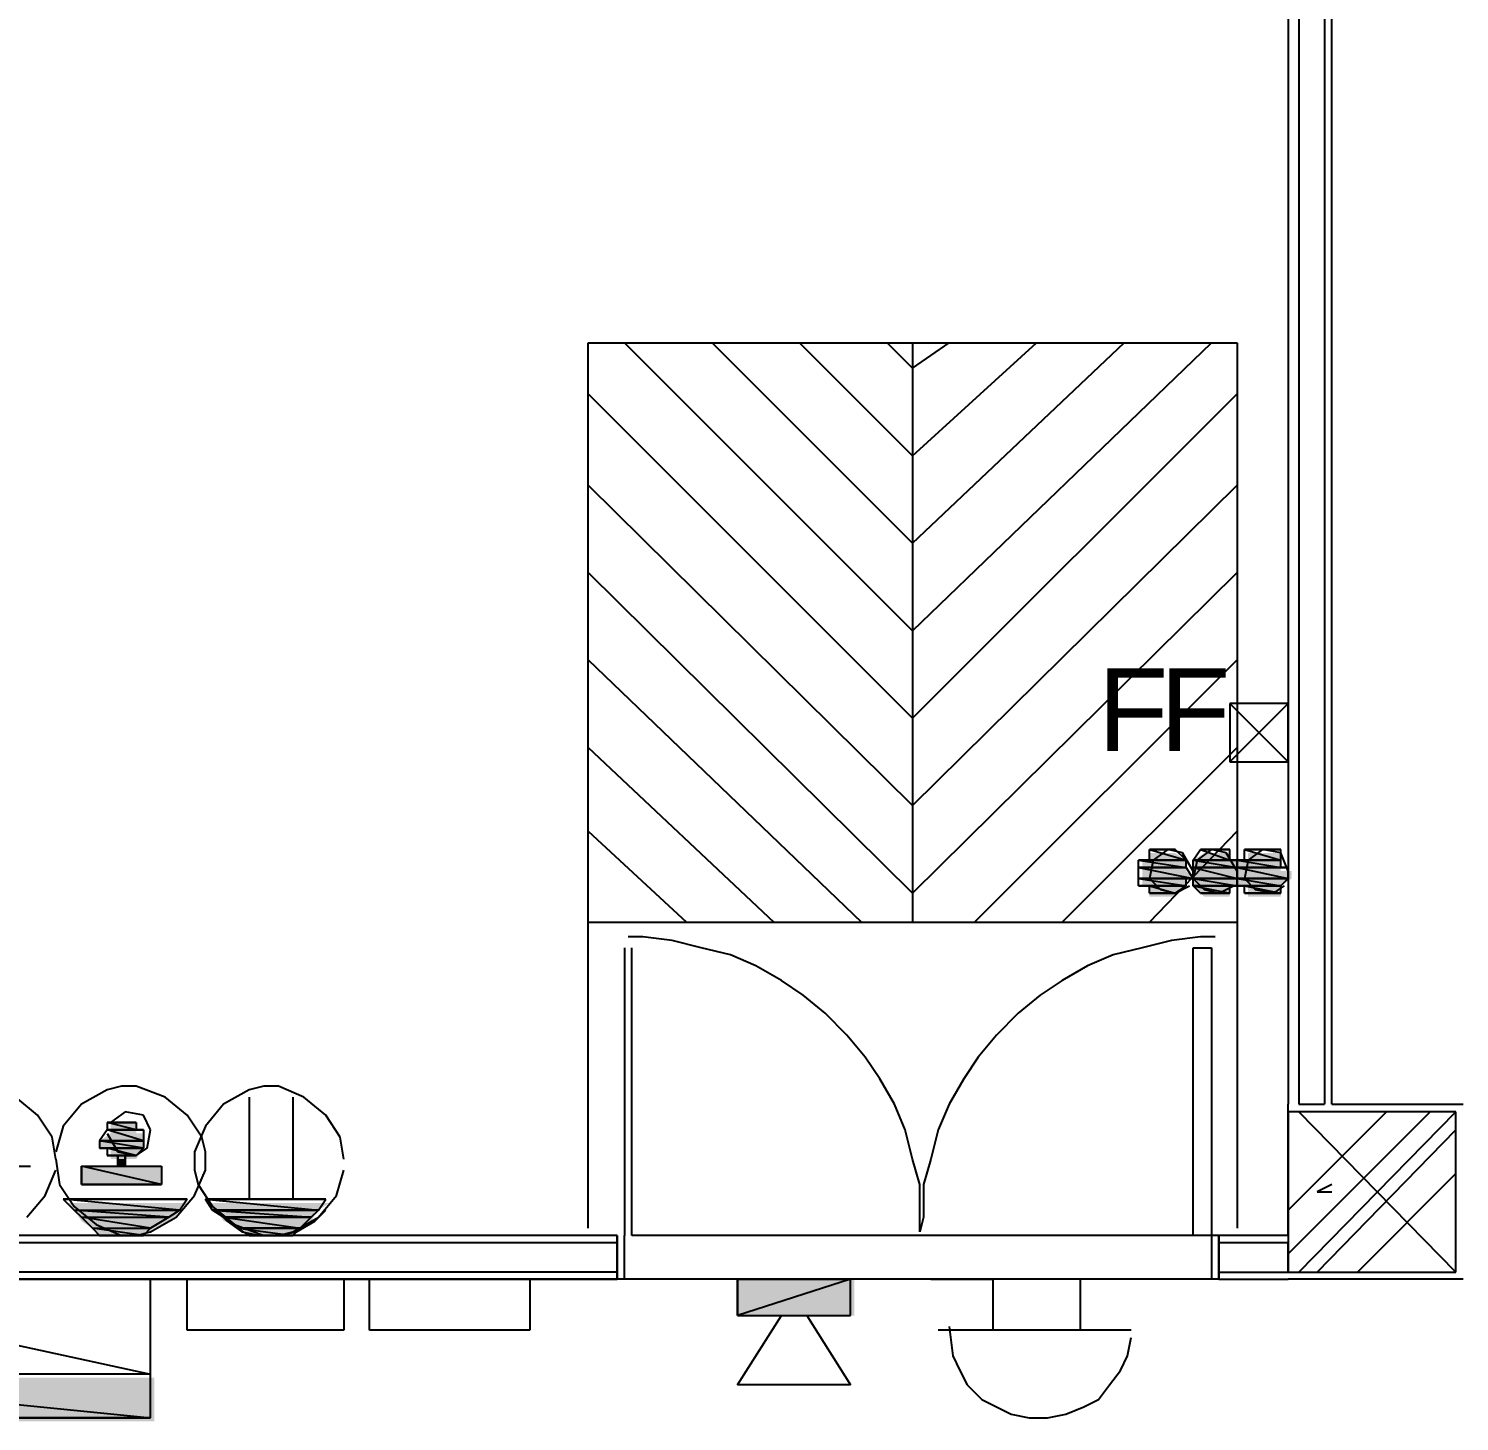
# Model space of a CAD drawing. Header units: millimetres. Extents: x 5 to 415, y 48 to 251.
# Drawn here: x 203.53 to 210.45, y 223.85 to 230.6 of the extents above; entities that cross this region are included whole.
import ezdxf

# ---------------------------------------------------------------- set-up
doc = ezdxf.new("R2010")
doc.units = ezdxf.units.MM
for name, color, linetype in [('H', 7, 'Continuous'), ('P', 7, 'Continuous'), ('T', 7, 'Continuous')]:
    doc.layers.add(name, color=color, linetype=linetype)

msp = doc.modelspace()

# ---------------------------------------------------------------- hatches: boundary and pattern name
at = {"layer": 'H', "linetype": 'Continuous'}
for points in [[(208.95, 226.572), (208.95, 226.607), (209.074, 226.607), (209.127, 226.572), (208.95, 226.572)], [(209.162, 226.572), (209.215, 226.607), (209.338, 226.607), (209.338, 226.572), (209.162, 226.572)], [(209.427, 226.572), (209.427, 226.607), (209.585, 226.607), (209.585, 226.572), (209.427, 226.572)], [(208.915, 226.519), (208.915, 226.572), (209.127, 226.572), (209.127, 226.519), (208.915, 226.519)], [(209.162, 226.519), (209.162, 226.572), (209.374, 226.572), (209.374, 226.519), (209.162, 226.519)], [(209.374, 226.519), (209.374, 226.572), (209.585, 226.572), (209.585, 226.519), (209.374, 226.519)], [(208.915, 226.483), (208.915, 226.519), (209.127, 226.519), (209.162, 226.483), (208.915, 226.483)], [(208.915, 226.448), (208.915, 226.483), (209.127, 226.483), (209.127, 226.448), (208.915, 226.448)], [(209.162, 226.483), (209.162, 226.519), (209.374, 226.519), (209.374, 226.483), (209.162, 226.483)], [(209.162, 226.448), (209.162, 226.483), (209.374, 226.483), (209.374, 226.448), (209.162, 226.448)], [(209.374, 226.483), (209.374, 226.519), (209.638, 226.519), (209.638, 226.483), (209.374, 226.483)], [(209.374, 226.448), (209.374, 226.483), (209.638, 226.483), (209.585, 226.448), (209.374, 226.448)], [(208.95, 226.395), (208.95, 226.448), (209.127, 226.448), (209.074, 226.395), (208.95, 226.395)], [(209.215, 226.395), (209.162, 226.448), (209.338, 226.448), (209.338, 226.395), (209.215, 226.395)], [(209.427, 226.395), (209.427, 226.448), (209.585, 226.448), (209.585, 226.395), (209.427, 226.395)], [(203.923, 225.249), (203.923, 225.302), (204.047, 225.302), (204.047, 225.249), (203.923, 225.249)], [(203.87, 225.213), (203.923, 225.249), (204.082, 225.249), (204.082, 225.213), (203.87, 225.213)], [(203.87, 225.178), (203.87, 225.213), (204.082, 225.213), (204.082, 225.178), (203.87, 225.178)], [(203.923, 225.125), (203.923, 225.178), (204.082, 225.178), (204.047, 225.125), (203.923, 225.125)], [(203.782, 225.002), (203.782, 225.09), (204.17, 225.09), (204.17, 225.002), (203.782, 225.002)], [(203.958, 225.09), (203.958, 225.125), (203.994, 225.125), (203.994, 225.09), (203.958, 225.09)], [(203.747, 224.878), (203.712, 224.913), (204.294, 224.913), (204.258, 224.878), (203.747, 224.878)], [(203.782, 224.825), (203.747, 224.878), (204.258, 224.878), (204.223, 224.825), (203.782, 224.825)], [(204.435, 224.878), (204.382, 224.913), (204.982, 224.913), (204.929, 224.878), (204.435, 224.878)], [(204.47, 224.825), (204.435, 224.878), (204.929, 224.878), (204.893, 224.825), (204.47, 224.825)], [(203.835, 224.79), (203.782, 224.825), (204.223, 224.825), (204.135, 224.79), (203.835, 224.79)], [(203.87, 224.755), (203.835, 224.79), (204.135, 224.79), (204.082, 224.755), (203.87, 224.755)], [(204.558, 224.79), (204.47, 224.825), (204.893, 224.825), (204.84, 224.79), (204.558, 224.79)], [(204.593, 224.755), (204.558, 224.79), (204.84, 224.79), (204.805, 224.755), (204.593, 224.755)], [(206.957, 224.367), (206.957, 224.543), (207.522, 224.543), (207.522, 224.367), (206.957, 224.367)], [(202.018, 223.855), (202.018, 224.067), (204.135, 224.067), (204.135, 223.855), (202.018, 223.855)]]:
    msp.add_hatch(color=256, dxfattribs=at).paths.add_polyline_path(points)

# ---------------------------------------------------------------- linework, layer by layer
at = {"layer": 'P'}
for points in [[(209.621, 236.643), (209.621, 225.39)], [(209.621, 236.643), (209.621, 225.39)], [(209.673, 236.643), (209.673, 225.39)], [(209.797, 236.643), (209.797, 225.39)], [(209.797, 236.643), (209.797, 225.39)], [(209.832, 225.39), (209.832, 236.643)], [(206.234, 226.272), (206.234, 229.076)], [(206.234, 229.076), (209.374, 229.076)], [(206.41, 229.076), (207.804, 227.683)], [(206.834, 229.076), (207.804, 228.106)], [(207.257, 229.076), (207.804, 228.529)], [(207.68, 229.076), (207.804, 228.953)], [(207.804, 228.953), (207.98, 229.076)], [(207.804, 228.529), (208.403, 229.076)], [(207.804, 228.106), (208.827, 229.076)], [(207.804, 227.683), (209.25, 229.076)], [(207.804, 229.076), (207.804, 226.272)], [(209.374, 229.076), (209.374, 226.272)], [(206.234, 228.829), (207.804, 227.259)], [(207.804, 227.259), (209.374, 228.829)], [(206.234, 228.388), (207.804, 226.836)], [(207.804, 226.836), (209.374, 228.388)], [(206.234, 227.965), (207.804, 226.413)], [(207.804, 226.413), (209.374, 227.965)], [(206.234, 227.542), (207.557, 226.272)], [(208.104, 226.272), (209.374, 227.542)], [(209.621, 227.33), (209.338, 227.33)], [(209.338, 227.33), (209.338, 227.048)], [(209.338, 227.33), (209.621, 227.048)], [(209.621, 227.33), (209.338, 227.048)], [(209.621, 227.048), (209.621, 227.33)], [(206.234, 227.118), (207.133, 226.272)], [(208.527, 226.272), (209.374, 227.118)], [(209.338, 227.048), (209.621, 227.048)], [(206.234, 226.713), (206.71, 226.272)], [(208.95, 226.272), (209.374, 226.713)], [(209.074, 226.624), (208.95, 226.624)], [(208.95, 226.624), (208.986, 226.624)], [(209.074, 226.624), (208.95, 226.624)], [(208.95, 226.624), (209.127, 226.572)], [(208.95, 226.624), (209.127, 226.572)], [(208.95, 226.572), (208.95, 226.624)], [(209.038, 226.624), (208.968, 226.572)], [(208.986, 226.624), (209.038, 226.624)], [(209.038, 226.624), (208.986, 226.624)], [(209.038, 226.624), (208.986, 226.624)], [(208.986, 226.624), (209.038, 226.624)], [(209.074, 226.624), (208.986, 226.624)], [(208.986, 226.624), (209.074, 226.624)], [(209.074, 226.624), (208.986, 226.624)], [(208.986, 226.624), (209.038, 226.624)], [(209.074, 226.624), (208.986, 226.624)], [(208.986, 226.624), (209.074, 226.624)], [(208.986, 226.624), (209.074, 226.624)], [(209.109, 226.607), (209.038, 226.624)], [(209.038, 226.624), (209.074, 226.624)], [(209.074, 226.624), (209.074, 226.624)], [(209.127, 226.572), (209.074, 226.624)], [(209.162, 226.519), (209.109, 226.607)], [(209.162, 226.572), (209.197, 226.624)], [(209.25, 226.624), (209.18, 226.572)], [(209.338, 226.624), (209.197, 226.624)], [(209.197, 226.624), (209.25, 226.624)], [(209.338, 226.624), (209.197, 226.624)], [(209.197, 226.624), (209.338, 226.624)], [(209.197, 226.624), (209.338, 226.624)], [(209.338, 226.624), (209.197, 226.624)], [(209.338, 226.624), (209.197, 226.624)], [(209.197, 226.624), (209.338, 226.572)], [(209.197, 226.624), (209.338, 226.572)], [(209.321, 226.607), (209.25, 226.624)], [(209.25, 226.624), (209.285, 226.624)], [(209.285, 226.624), (209.25, 226.624)], [(209.285, 226.624), (209.25, 226.624)], [(209.25, 226.624), (209.285, 226.624)], [(209.25, 226.624), (209.338, 226.624)], [(209.285, 226.624), (209.338, 226.624)], [(209.338, 226.624), (209.285, 226.624)], [(209.374, 226.519), (209.321, 226.607)], [(209.338, 226.624), (209.338, 226.624)], [(209.338, 226.624), (209.338, 226.624)], [(209.338, 226.572), (209.338, 226.624)], [(209.585, 226.624), (209.409, 226.624)], [(209.409, 226.624), (209.462, 226.624)], [(209.585, 226.624), (209.409, 226.624)], [(209.409, 226.624), (209.585, 226.572)], [(209.409, 226.624), (209.585, 226.572)], [(209.409, 226.572), (209.409, 226.624)], [(209.497, 226.624), (209.427, 226.572)], [(209.497, 226.624), (209.462, 226.624)], [(209.462, 226.624), (209.497, 226.624)], [(209.55, 226.624), (209.462, 226.624)], [(209.462, 226.624), (209.55, 226.624)], [(209.462, 226.624), (209.55, 226.624)], [(209.55, 226.624), (209.462, 226.624)], [(209.55, 226.624), (209.462, 226.624)], [(209.462, 226.624), (209.585, 226.624)], [(209.462, 226.624), (209.585, 226.624)], [(209.585, 226.607), (209.497, 226.624)], [(209.55, 226.624), (209.55, 226.624)], [(209.55, 226.624), (209.55, 226.624)], [(209.55, 226.624), (209.55, 226.624)], [(209.55, 226.624), (209.55, 226.624)], [(209.585, 226.624), (209.55, 226.624)], [(209.585, 226.572), (209.585, 226.624)], [(209.621, 226.519), (209.585, 226.607)], [(208.95, 226.572), (208.897, 226.572)], [(208.897, 226.572), (209.127, 226.572)], [(209.127, 226.572), (208.897, 226.572)], [(208.897, 226.572), (209.127, 226.536)], [(208.897, 226.572), (209.127, 226.536)], [(208.897, 226.536), (208.897, 226.572)], [(209.127, 226.536), (208.897, 226.536)], [(209.127, 226.536), (208.897, 226.536)], [(208.897, 226.536), (209.127, 226.536)], [(208.897, 226.536), (209.127, 226.536)], [(209.127, 226.536), (208.897, 226.536)], [(209.127, 226.536), (208.897, 226.536)], [(208.897, 226.536), (209.162, 226.483)], [(208.897, 226.536), (209.162, 226.483)], [(208.897, 226.483), (208.897, 226.536)], [(208.968, 226.572), (208.95, 226.483)], [(209.127, 226.572), (208.95, 226.572)], [(209.127, 226.572), (208.95, 226.572)], [(208.95, 226.572), (209.127, 226.572)], [(209.127, 226.572), (208.95, 226.572)], [(209.127, 226.572), (209.127, 226.572)], [(209.127, 226.536), (209.127, 226.572)], [(209.127, 226.536), (209.127, 226.536)], [(209.127, 226.536), (209.127, 226.536)], [(209.162, 226.483), (209.127, 226.536)], [(209.18, 226.572), (209.162, 226.483)], [(209.338, 226.572), (209.162, 226.572)], [(209.374, 226.572), (209.162, 226.572)], [(209.162, 226.572), (209.374, 226.572)], [(209.374, 226.572), (209.162, 226.572)], [(209.162, 226.572), (209.338, 226.572)], [(209.374, 226.572), (209.162, 226.572)], [(209.162, 226.572), (209.374, 226.536)], [(209.162, 226.572), (209.374, 226.536)], [(209.162, 226.536), (209.162, 226.572)], [(209.374, 226.536), (209.162, 226.536)], [(209.374, 226.536), (209.162, 226.536)], [(209.162, 226.536), (209.374, 226.536)], [(209.162, 226.536), (209.374, 226.536)], [(209.374, 226.536), (209.162, 226.536)], [(209.374, 226.536), (209.162, 226.536)], [(209.162, 226.536), (209.374, 226.483)], [(209.162, 226.536), (209.374, 226.483)], [(209.162, 226.483), (209.162, 226.536)], [(209.338, 226.572), (209.374, 226.572)], [(209.409, 226.572), (209.374, 226.572)], [(209.374, 226.572), (209.585, 226.572)], [(209.585, 226.572), (209.374, 226.572)], [(209.374, 226.572), (209.585, 226.536)], [(209.374, 226.572), (209.585, 226.536)], [(209.374, 226.536), (209.374, 226.572)], [(209.374, 226.536), (209.374, 226.572)], [(209.585, 226.536), (209.374, 226.536)], [(209.621, 226.536), (209.374, 226.536)], [(209.374, 226.536), (209.621, 226.536)], [(209.621, 226.536), (209.374, 226.536)], [(209.374, 226.536), (209.585, 226.536)], [(209.621, 226.536), (209.374, 226.536)], [(209.374, 226.536), (209.621, 226.483)], [(209.374, 226.536), (209.621, 226.483)], [(209.374, 226.483), (209.374, 226.536)], [(209.374, 226.536), (209.374, 226.536)], [(209.374, 226.536), (209.374, 226.536)], [(209.374, 226.483), (209.374, 226.536)], [(209.427, 226.572), (209.409, 226.483)], [(209.585, 226.572), (209.409, 226.572)], [(209.585, 226.572), (209.409, 226.572)], [(209.409, 226.572), (209.585, 226.572)], [(209.585, 226.572), (209.409, 226.572)], [(209.585, 226.572), (209.585, 226.572)], [(209.585, 226.536), (209.585, 226.572)], [(209.585, 226.536), (209.621, 226.536)], [(209.621, 226.483), (209.621, 226.536)], [(209.162, 226.483), (208.897, 226.483)], [(209.127, 226.483), (208.897, 226.483)], [(208.897, 226.483), (209.127, 226.483)], [(209.127, 226.483), (208.897, 226.483)], [(208.897, 226.483), (209.162, 226.483)], [(209.127, 226.483), (208.897, 226.483)], [(208.897, 226.483), (209.127, 226.448)], [(208.897, 226.483), (209.127, 226.448)], [(208.897, 226.448), (208.897, 226.483)], [(208.95, 226.483), (209.003, 226.43)], [(209.162, 226.483), (209.127, 226.483)], [(209.127, 226.448), (209.127, 226.483)], [(209.162, 226.483), (209.215, 226.43)], [(209.374, 226.483), (209.162, 226.483)], [(209.374, 226.483), (209.162, 226.483)], [(209.162, 226.483), (209.374, 226.483)], [(209.162, 226.483), (209.374, 226.483)], [(209.374, 226.483), (209.162, 226.483)], [(209.374, 226.483), (209.162, 226.483)], [(209.162, 226.483), (209.374, 226.448)], [(209.162, 226.483), (209.374, 226.448)], [(209.162, 226.448), (209.162, 226.483)], [(209.621, 226.483), (209.374, 226.483)], [(209.621, 226.483), (209.374, 226.483)], [(209.374, 226.483), (209.621, 226.483)], [(209.374, 226.483), (209.621, 226.483)], [(209.621, 226.483), (209.374, 226.483)], [(209.621, 226.483), (209.374, 226.483)], [(209.374, 226.483), (209.585, 226.448)], [(209.374, 226.483), (209.585, 226.448)], [(209.374, 226.448), (209.374, 226.483)], [(209.374, 226.483), (209.374, 226.483)], [(209.374, 226.483), (209.374, 226.483)], [(209.374, 226.448), (209.374, 226.483)], [(209.409, 226.483), (209.462, 226.43)], [(209.585, 226.448), (209.621, 226.483)], [(209.621, 226.483), (209.621, 226.483)], [(209.621, 226.483), (209.621, 226.483)], [(209.127, 226.448), (208.897, 226.448)], [(209.127, 226.448), (208.897, 226.448)], [(208.897, 226.448), (209.127, 226.448)], [(208.897, 226.448), (209.127, 226.448)], [(209.127, 226.448), (208.897, 226.448)], [(209.127, 226.448), (208.897, 226.448)], [(208.897, 226.448), (209.127, 226.448)], [(208.897, 226.448), (209.127, 226.448)], [(208.95, 226.448), (208.897, 226.448)], [(209.127, 226.448), (208.95, 226.448)], [(209.127, 226.448), (208.95, 226.448)], [(208.95, 226.448), (209.074, 226.413)], [(208.95, 226.448), (209.074, 226.413)], [(208.95, 226.413), (208.95, 226.448)], [(209.074, 226.413), (208.95, 226.413)], [(209.074, 226.413), (208.95, 226.413)], [(208.95, 226.413), (208.986, 226.413)], [(208.95, 226.413), (209.074, 226.413)], [(209.074, 226.413), (208.95, 226.413)], [(208.986, 226.413), (209.074, 226.413)], [(208.986, 226.413), (209.038, 226.413)], [(209.038, 226.413), (208.986, 226.413)], [(209.038, 226.413), (208.986, 226.413)], [(208.986, 226.413), (209.038, 226.413)], [(209.003, 226.43), (209.074, 226.413)], [(209.038, 226.413), (209.038, 226.413)], [(209.038, 226.413), (209.038, 226.413)], [(209.038, 226.413), (209.074, 226.413)], [(209.074, 226.413), (209.038, 226.413)], [(209.074, 226.413), (209.144, 226.448)], [(209.074, 226.413), (209.127, 226.448)], [(209.074, 226.413), (209.074, 226.413)], [(209.127, 226.448), (209.127, 226.448)], [(209.127, 226.448), (209.127, 226.448)], [(209.127, 226.448), (209.127, 226.448)], [(209.374, 226.448), (209.162, 226.448)], [(209.374, 226.448), (209.162, 226.448)], [(209.162, 226.448), (209.374, 226.448)], [(209.162, 226.448), (209.374, 226.448)], [(209.374, 226.448), (209.162, 226.448)], [(209.338, 226.448), (209.162, 226.448)], [(209.162, 226.448), (209.338, 226.448)], [(209.338, 226.448), (209.162, 226.448)], [(209.162, 226.448), (209.374, 226.448)], [(209.338, 226.448), (209.162, 226.448)], [(209.162, 226.448), (209.338, 226.413)], [(209.162, 226.448), (209.338, 226.413)], [(209.197, 226.413), (209.162, 226.448)], [(209.338, 226.413), (209.197, 226.413)], [(209.338, 226.413), (209.197, 226.413)], [(209.197, 226.413), (209.338, 226.413)], [(209.197, 226.413), (209.338, 226.413)], [(209.338, 226.413), (209.197, 226.413)], [(209.338, 226.413), (209.197, 226.413)], [(209.197, 226.413), (209.285, 226.413)], [(209.197, 226.413), (209.285, 226.413)], [(209.25, 226.413), (209.197, 226.413)], [(209.215, 226.43), (209.285, 226.413)], [(209.285, 226.413), (209.25, 226.413)], [(209.25, 226.413), (209.285, 226.413)], [(209.285, 226.413), (209.25, 226.413)], [(209.285, 226.413), (209.356, 226.448)], [(209.285, 226.413), (209.338, 226.413)], [(209.285, 226.413), (209.285, 226.413)], [(209.285, 226.413), (209.285, 226.413)], [(209.374, 226.448), (209.338, 226.448)], [(209.338, 226.413), (209.338, 226.448)], [(209.338, 226.413), (209.338, 226.413)], [(209.338, 226.413), (209.338, 226.413)], [(209.585, 226.448), (209.374, 226.448)], [(209.585, 226.448), (209.374, 226.448)], [(209.374, 226.448), (209.585, 226.448)], [(209.374, 226.448), (209.585, 226.448)], [(209.585, 226.448), (209.374, 226.448)], [(209.585, 226.448), (209.374, 226.448)], [(209.374, 226.448), (209.585, 226.448)], [(209.374, 226.448), (209.585, 226.448)], [(209.409, 226.448), (209.374, 226.448)], [(209.374, 226.448), (209.374, 226.448)], [(209.374, 226.448), (209.374, 226.448)], [(209.585, 226.448), (209.409, 226.448)], [(209.585, 226.448), (209.409, 226.448)], [(209.409, 226.448), (209.585, 226.413)], [(209.409, 226.448), (209.585, 226.413)], [(209.409, 226.413), (209.409, 226.448)], [(209.585, 226.413), (209.409, 226.413)], [(209.585, 226.413), (209.409, 226.413)], [(209.409, 226.413), (209.55, 226.413)], [(209.409, 226.413), (209.55, 226.413)], [(209.462, 226.413), (209.409, 226.413)], [(209.462, 226.43), (209.55, 226.413)], [(209.55, 226.413), (209.462, 226.413)], [(209.55, 226.413), (209.462, 226.413)], [(209.462, 226.413), (209.55, 226.413)], [(209.462, 226.413), (209.55, 226.413)], [(209.55, 226.413), (209.462, 226.413)], [(209.497, 226.413), (209.462, 226.413)], [(209.462, 226.413), (209.497, 226.413)], [(209.497, 226.413), (209.55, 226.413)], [(209.55, 226.413), (209.497, 226.413)], [(209.55, 226.413), (209.603, 226.448)], [(209.55, 226.413), (209.585, 226.413)], [(209.55, 226.413), (209.55, 226.413)], [(209.55, 226.413), (209.55, 226.413)], [(209.585, 226.448), (209.585, 226.448)], [(209.585, 226.448), (209.585, 226.448)], [(209.585, 226.448), (209.585, 226.448)], [(209.585, 226.413), (209.585, 226.448)], [(206.234, 224.79), (206.234, 226.272)], [(206.234, 226.272), (209.374, 226.272)], [(209.374, 226.272), (209.374, 224.79)], [(206.498, 226.201), (206.428, 226.201)], [(206.64, 226.183), (206.498, 226.201)], [(206.781, 226.148), (206.64, 226.183)], [(209.056, 226.183), (208.915, 226.148)], [(209.197, 226.201), (209.056, 226.183)], [(209.268, 226.201), (209.197, 226.201)], [(206.41, 226.148), (206.41, 224.755)], [(206.41, 226.148), (206.41, 224.755)], [(206.446, 224.755), (206.446, 226.148)], [(206.446, 224.755), (206.446, 226.148)], [(206.922, 226.113), (206.781, 226.148)], [(207.045, 226.06), (206.922, 226.113)], [(208.774, 226.113), (208.65, 226.06)], [(208.915, 226.148), (208.774, 226.113)], [(209.162, 224.755), (209.162, 226.148)], [(209.162, 226.148), (209.25, 226.148)], [(209.25, 226.148), (209.25, 224.755)], [(207.169, 225.989), (207.045, 226.06)], [(208.65, 226.06), (208.527, 225.989)], [(207.275, 225.919), (207.169, 225.989)], [(208.527, 225.989), (208.421, 225.919)], [(207.38, 225.831), (207.275, 225.919)], [(208.421, 225.919), (208.315, 225.831)], [(207.486, 225.725), (207.38, 225.831)], [(208.315, 225.831), (208.209, 225.725)], [(207.574, 225.619), (207.486, 225.725)], [(208.209, 225.725), (208.121, 225.619)], [(207.645, 225.513), (207.574, 225.619)], [(208.121, 225.619), (208.051, 225.513)], [(207.716, 225.39), (207.645, 225.513)], [(208.051, 225.513), (207.98, 225.39)], [(203.57, 225.337), (203.465, 225.425)], [(203.906, 225.46), (203.782, 225.39)], [(203.976, 225.478), (203.906, 225.46)], [(204.047, 225.478), (203.976, 225.478)], [(204.188, 225.425), (204.047, 225.478)], [(204.294, 225.337), (204.188, 225.425)], [(204.593, 225.46), (204.47, 225.39)], [(204.593, 225.46), (204.47, 225.39)], [(204.664, 225.478), (204.593, 225.46)], [(204.664, 225.478), (204.593, 225.46)], [(204.593, 225.425), (204.593, 224.931)], [(204.735, 225.478), (204.664, 225.478)], [(204.735, 225.478), (204.664, 225.478)], [(204.858, 225.425), (204.735, 225.478)], [(204.858, 225.425), (204.735, 225.478)], [(204.805, 225.425), (204.805, 224.931)], [(204.964, 225.337), (204.858, 225.425)], [(204.964, 225.337), (204.858, 225.425)], [(203.782, 225.39), (203.694, 225.284)], [(203.994, 225.354), (203.923, 225.302)], [(204.082, 225.337), (203.994, 225.354)], [(204.47, 225.39), (204.382, 225.284)], [(204.47, 225.39), (204.382, 225.284)], [(207.768, 225.266), (207.716, 225.39)], [(207.98, 225.39), (207.927, 225.266)], [(209.621, 224.755), (209.621, 225.39)], [(209.621, 224.878), (210.097, 225.354)], [(209.621, 224.667), (210.308, 225.354)], [(209.621, 225.354), (209.621, 224.578)], [(210.432, 225.354), (209.621, 225.354)], [(209.673, 225.39), (209.797, 225.39)], [(210.432, 224.578), (209.673, 225.354)], [(209.673, 224.578), (210.432, 225.354)], [(209.832, 225.39), (210.467, 225.39)], [(210.432, 224.578), (210.432, 225.354)], [(203.641, 225.231), (203.57, 225.337)], [(203.694, 225.284), (203.659, 225.16)], [(204.047, 225.266), (203.906, 225.302)], [(203.906, 225.302), (203.906, 225.266)], [(204.047, 225.266), (203.906, 225.302)], [(203.906, 225.302), (204.047, 225.302)], [(204.047, 225.302), (203.906, 225.302)], [(203.906, 225.302), (203.958, 225.302)], [(203.958, 225.302), (204.047, 225.302)], [(204.047, 225.302), (203.958, 225.302)], [(203.958, 225.302), (204.047, 225.302)], [(203.958, 225.302), (204.047, 225.302)], [(204.047, 225.302), (203.958, 225.302)], [(203.958, 225.302), (203.958, 225.302)], [(204.047, 225.302), (203.958, 225.302)], [(203.958, 225.302), (203.994, 225.302)], [(203.958, 225.302), (203.958, 225.302)], [(203.958, 225.302), (203.958, 225.302)], [(203.994, 225.302), (203.958, 225.302)], [(203.958, 225.302), (203.994, 225.302)], [(203.994, 225.302), (204.047, 225.302)], [(204.047, 225.302), (204.047, 225.266)], [(204.117, 225.266), (204.082, 225.337)], [(204.364, 225.231), (204.294, 225.337)], [(204.382, 225.284), (204.329, 225.16)], [(204.382, 225.284), (204.329, 225.16)], [(205.034, 225.231), (204.964, 225.337)], [(205.034, 225.231), (204.964, 225.337)], [(203.659, 225.125), (203.641, 225.231)], [(203.906, 225.266), (203.87, 225.213)], [(204.082, 225.178), (203.87, 225.213)], [(203.87, 225.213), (203.87, 225.178)], [(204.082, 225.178), (203.87, 225.213)], [(203.87, 225.213), (204.082, 225.213)], [(203.87, 225.213), (204.082, 225.213)], [(204.082, 225.213), (203.87, 225.213)], [(203.87, 225.213), (203.87, 225.213)], [(204.082, 225.213), (203.87, 225.213)], [(203.87, 225.213), (203.87, 225.213)], [(203.87, 225.213), (204.082, 225.213)], [(203.87, 225.213), (204.082, 225.213)], [(204.082, 225.213), (203.906, 225.266)], [(204.082, 225.213), (203.906, 225.266)], [(203.906, 225.266), (204.082, 225.266)], [(203.906, 225.266), (204.082, 225.266)], [(204.082, 225.266), (203.906, 225.266)], [(203.906, 225.266), (203.906, 225.266)], [(204.082, 225.266), (203.906, 225.266)], [(203.906, 225.266), (203.906, 225.266)], [(203.906, 225.266), (204.082, 225.266)], [(203.906, 225.266), (204.082, 225.266)], [(204.082, 225.266), (203.906, 225.266)], [(203.906, 225.266), (203.906, 225.266)], [(204.082, 225.266), (203.906, 225.266)], [(203.906, 225.266), (204.047, 225.266)], [(203.906, 225.266), (204.047, 225.266)], [(203.906, 225.249), (203.958, 225.16)], [(204.047, 225.266), (204.082, 225.266)], [(204.082, 225.266), (204.082, 225.213)], [(204.082, 225.213), (204.082, 225.178)], [(204.1, 225.178), (204.117, 225.266)], [(204.382, 225.16), (204.364, 225.231)], [(205.052, 225.125), (205.034, 225.231)], [(205.052, 225.125), (205.034, 225.231)], [(207.804, 225.125), (207.768, 225.266)], [(207.927, 225.266), (207.892, 225.125)], [(209.762, 224.578), (210.432, 225.266)], [(203.87, 225.178), (204.082, 225.178)], [(204.082, 225.178), (203.87, 225.178)], [(203.87, 225.178), (204.082, 225.178)], [(203.906, 225.178), (203.87, 225.178)], [(203.87, 225.178), (204.082, 225.178)], [(204.047, 225.143), (203.906, 225.178)], [(203.906, 225.178), (203.906, 225.143)], [(204.047, 225.143), (203.906, 225.178)], [(203.906, 225.178), (204.082, 225.178)], [(203.906, 225.178), (204.082, 225.178)], [(204.082, 225.178), (203.906, 225.178)], [(203.906, 225.178), (203.906, 225.178)], [(204.082, 225.178), (203.906, 225.178)], [(203.906, 225.178), (203.906, 225.178)], [(203.906, 225.178), (204.082, 225.178)], [(204.082, 225.178), (203.906, 225.178)], [(203.906, 225.143), (204.047, 225.143)], [(204.047, 225.143), (203.906, 225.143)], [(203.906, 225.143), (203.906, 225.143)], [(204.047, 225.143), (203.906, 225.143)], [(203.906, 225.143), (203.906, 225.143)], [(203.906, 225.143), (204.047, 225.143)], [(203.906, 225.143), (204.047, 225.143)], [(204.047, 225.143), (203.906, 225.143)], [(203.906, 225.143), (204.047, 225.143)], [(203.958, 225.143), (203.906, 225.143)], [(203.906, 225.143), (204.047, 225.143)], [(203.958, 225.16), (204.047, 225.143)], [(203.958, 225.09), (203.958, 225.143)], [(203.958, 225.143), (203.958, 225.09)], [(203.958, 225.143), (204.047, 225.143)], [(204.047, 225.143), (203.958, 225.143)], [(203.994, 225.143), (203.958, 225.143)], [(203.958, 225.143), (203.994, 225.143)], [(204.047, 225.143), (203.958, 225.143)], [(203.994, 225.09), (203.994, 225.143)], [(203.994, 225.143), (203.994, 225.09)], [(204.082, 225.178), (204.047, 225.143)], [(204.047, 225.143), (204.1, 225.178)], [(204.329, 225.16), (204.329, 225.072)], [(204.329, 225.16), (204.329, 225.072)], [(204.382, 225.072), (204.382, 225.16)], [(203.024, 225.09), (203.535, 225.09)], [(203.606, 224.949), (203.659, 225.072)], [(203.659, 225.125), (203.676, 225.002)], [(204.17, 225.002), (203.782, 225.09)], [(203.782, 225.09), (203.782, 225.002)], [(204.17, 225.002), (203.782, 225.09)], [(203.782, 225.09), (204.17, 225.09)], [(203.782, 225.09), (204.17, 225.09)], [(203.782, 225.002), (203.782, 225.09)], [(204.17, 225.09), (204.17, 225.002)], [(204.17, 225.09), (204.17, 225.002)], [(204.329, 225.072), (204.347, 225.002)], [(204.329, 225.072), (204.347, 225.002)], [(204.329, 224.949), (204.382, 225.072)], [(205.017, 224.949), (205.052, 225.072)], [(205.017, 224.949), (205.052, 225.072)], [(207.839, 225.002), (207.804, 225.125)], [(207.892, 225.125), (207.857, 225.002)], [(203.676, 225.002), (203.747, 224.896)], [(203.782, 225.002), (204.17, 225.002)], [(204.17, 225.002), (203.782, 225.002)], [(204.347, 225.002), (204.417, 224.896)], [(204.347, 225.002), (204.417, 224.896)], [(207.839, 224.843), (207.839, 225.002)], [(207.857, 225.002), (207.857, 224.843)], [(209.832, 225.002), (209.762, 224.966)], [(209.956, 224.578), (210.432, 225.055)], [(203.518, 224.843), (203.606, 224.949)], [(204.258, 224.878), (203.694, 224.931)], [(203.694, 224.931), (203.747, 224.878)], [(204.258, 224.878), (203.694, 224.931)], [(203.694, 224.931), (204.294, 224.931)], [(204.294, 224.931), (203.694, 224.931)], [(204.241, 224.843), (204.329, 224.949)], [(204.294, 224.931), (204.258, 224.878)], [(204.964, 224.931), (204.382, 224.931)], [(204.382, 224.931), (204.382, 224.931)], [(204.382, 224.931), (204.964, 224.931)], [(204.964, 224.931), (204.382, 224.931)], [(204.382, 224.931), (204.929, 224.878)], [(204.382, 224.931), (204.929, 224.878)], [(204.417, 224.878), (204.382, 224.931)], [(204.964, 224.931), (204.382, 224.931)], [(204.929, 224.843), (205.017, 224.949)], [(204.929, 224.843), (205.017, 224.949)], [(204.929, 224.878), (204.964, 224.931)], [(209.762, 224.966), (209.832, 224.966)], [(203.747, 224.896), (203.853, 224.808)], [(204.205, 224.843), (203.747, 224.878)], [(203.747, 224.878), (203.782, 224.843)], [(204.205, 224.843), (203.747, 224.878)], [(203.747, 224.878), (204.258, 224.878)], [(203.747, 224.878), (204.258, 224.878)], [(204.258, 224.878), (204.205, 224.843)], [(204.399, 224.913), (204.488, 224.825)], [(204.417, 224.896), (204.523, 224.808)], [(204.417, 224.896), (204.523, 224.808)], [(204.929, 224.878), (204.417, 224.878)], [(204.929, 224.878), (204.417, 224.878)], [(204.417, 224.878), (204.929, 224.878)], [(204.417, 224.878), (204.929, 224.878)], [(204.929, 224.878), (204.417, 224.878)], [(204.929, 224.878), (204.417, 224.878)], [(204.417, 224.878), (204.893, 224.843)], [(204.417, 224.878), (204.893, 224.843)], [(204.47, 224.843), (204.417, 224.878)], [(204.893, 224.843), (204.929, 224.878)], [(204.911, 224.825), (204.964, 224.878)], [(204.929, 224.878), (204.929, 224.878)], [(204.929, 224.878), (204.929, 224.878)], [(204.117, 224.79), (203.782, 224.843)], [(203.782, 224.843), (203.835, 224.79)], [(204.117, 224.79), (203.782, 224.843)], [(203.782, 224.843), (204.205, 224.843)], [(203.782, 224.843), (204.205, 224.843)], [(204.082, 224.755), (203.835, 224.79)], [(203.835, 224.79), (203.87, 224.755)], [(204.082, 224.755), (203.835, 224.79)], [(203.835, 224.79), (204.117, 224.79)], [(203.835, 224.79), (204.117, 224.79)], [(203.853, 224.808), (203.976, 224.755)], [(204.117, 224.79), (204.082, 224.755)], [(204.205, 224.843), (204.117, 224.79)], [(204.117, 224.772), (204.241, 224.843)], [(204.893, 224.843), (204.47, 224.843)], [(204.893, 224.843), (204.47, 224.843)], [(204.47, 224.843), (204.893, 224.843)], [(204.47, 224.843), (204.893, 224.843)], [(204.893, 224.843), (204.47, 224.843)], [(204.893, 224.843), (204.47, 224.843)], [(204.47, 224.843), (204.84, 224.79)], [(204.47, 224.843), (204.84, 224.79)], [(204.541, 224.79), (204.47, 224.843)], [(204.488, 224.825), (204.558, 224.772)], [(204.523, 224.808), (204.664, 224.755)], [(204.523, 224.808), (204.664, 224.755)], [(204.84, 224.79), (204.541, 224.79)], [(204.84, 224.79), (204.541, 224.79)], [(204.541, 224.79), (204.84, 224.79)], [(204.541, 224.79), (204.84, 224.79)], [(204.84, 224.79), (204.541, 224.79)], [(204.84, 224.79), (204.541, 224.79)], [(204.541, 224.79), (204.805, 224.755)], [(204.541, 224.79), (204.805, 224.755)], [(204.593, 224.755), (204.541, 224.79)], [(204.805, 224.772), (204.929, 224.843)], [(204.805, 224.772), (204.929, 224.843)], [(204.805, 224.755), (204.84, 224.79)], [(204.823, 224.772), (204.911, 224.825)], [(204.84, 224.79), (204.893, 224.843)], [(204.84, 224.79), (204.84, 224.79)], [(204.84, 224.79), (204.84, 224.79)], [(204.893, 224.843), (204.893, 224.843)], [(204.893, 224.843), (204.893, 224.843)], [(207.857, 224.843), (207.839, 224.772)], [(207.839, 224.772), (207.839, 224.843)], [(206.375, 224.755), (197.309, 224.755)], [(206.375, 224.755), (197.309, 224.755)], [(203.958, 224.755), (203.87, 224.755)], [(203.87, 224.755), (203.958, 224.755)], [(203.994, 224.755), (203.87, 224.755)], [(203.87, 224.755), (204.082, 224.755)], [(203.87, 224.755), (204.082, 224.755)], [(203.976, 224.755), (204.047, 224.755)], [(204.082, 224.755), (203.994, 224.755)], [(204.047, 224.755), (204.117, 224.772)], [(204.558, 224.772), (204.646, 224.755)], [(204.805, 224.755), (204.593, 224.755)], [(204.805, 224.755), (204.593, 224.755)], [(204.593, 224.755), (204.805, 224.755)], [(204.593, 224.755), (204.805, 224.755)], [(204.805, 224.755), (204.593, 224.755)], [(204.717, 224.755), (204.593, 224.755)], [(204.593, 224.755), (204.717, 224.755)], [(204.593, 224.755), (204.805, 224.755)], [(204.717, 224.755), (204.593, 224.755)], [(204.646, 224.755), (204.735, 224.755)], [(204.664, 224.755), (204.735, 224.755)], [(204.664, 224.755), (204.735, 224.755)], [(204.717, 224.755), (204.664, 224.755)], [(204.664, 224.755), (204.717, 224.755)], [(204.805, 224.755), (204.717, 224.755)], [(204.735, 224.755), (204.805, 224.772)], [(204.735, 224.755), (204.805, 224.772)], [(204.735, 224.755), (204.823, 224.772)], [(204.805, 224.755), (204.805, 224.755)], [(204.805, 224.755), (204.805, 224.755)], [(206.375, 224.755), (206.375, 224.543)], [(206.375, 224.543), (206.375, 224.755)], [(206.41, 224.543), (206.41, 224.755)], [(209.285, 224.755), (206.446, 224.755)], [(209.25, 224.755), (209.162, 224.755)], [(209.25, 224.755), (209.25, 224.543)], [(209.285, 224.543), (209.285, 224.755)], [(209.285, 224.755), (209.285, 224.543)], [(209.621, 224.755), (209.285, 224.755)], [(209.621, 224.755), (209.285, 224.755)], [(206.375, 224.719), (197.309, 224.719)], [(206.375, 224.578), (206.375, 224.719)], [(206.375, 224.719), (206.375, 224.578)], [(206.375, 224.578), (206.375, 224.719)], [(206.375, 224.719), (206.375, 224.578)], [(206.375, 224.719), (206.375, 224.578)], [(209.285, 224.578), (209.285, 224.719)], [(209.285, 224.719), (209.285, 224.578)], [(209.285, 224.578), (209.285, 224.719)], [(209.285, 224.578), (209.285, 224.719)], [(209.285, 224.578), (209.285, 224.719)], [(209.621, 224.719), (209.285, 224.719)], [(209.621, 224.578), (209.621, 224.719)], [(206.375, 224.578), (197.309, 224.578)], [(197.309, 224.543), (206.375, 224.543)], [(206.375, 224.543), (197.309, 224.543)], [(204.117, 224.543), (202.001, 224.543)], [(202.001, 224.543), (204.117, 224.084)], [(204.117, 223.873), (204.117, 224.543)], [(204.294, 224.543), (205.052, 224.543)], [(204.294, 224.296), (204.294, 224.543)], [(205.052, 224.543), (205.052, 224.296)], [(205.176, 224.543), (205.952, 224.543)], [(205.176, 224.296), (205.176, 224.543)], [(205.952, 224.543), (205.952, 224.296)], [(209.285, 224.543), (206.375, 224.543)], [(206.957, 224.543), (206.957, 224.367)], [(207.504, 224.543), (206.957, 224.367)], [(207.504, 224.543), (206.957, 224.367)], [(206.957, 224.367), (206.957, 224.543)], [(206.957, 224.543), (207.504, 224.543)], [(207.504, 224.543), (206.957, 224.543)], [(207.504, 224.367), (207.504, 224.543)], [(207.504, 224.367), (207.504, 224.543)], [(207.892, 224.543), (208.192, 224.543)], [(208.192, 224.543), (208.192, 224.296)], [(208.862, 224.543), (208.615, 224.543)], [(208.615, 224.543), (208.615, 224.296)], [(209.285, 224.578), (209.621, 224.578)], [(209.285, 224.543), (209.621, 224.543)], [(209.285, 224.543), (209.621, 224.543)], [(209.621, 224.578), (210.432, 224.578)], [(210.467, 224.543), (209.621, 224.543)], [(206.957, 224.367), (207.504, 224.367)], [(206.957, 224.032), (207.169, 224.367)], [(206.957, 224.367), (207.504, 224.367)], [(207.292, 224.367), (207.504, 224.032)], [(207.98, 224.314), (207.998, 224.173)], [(205.052, 224.296), (204.294, 224.296)], [(205.952, 224.296), (205.176, 224.296)], [(208.862, 224.296), (207.927, 224.296)], [(208.844, 224.173), (208.862, 224.261)], [(207.998, 224.173), (208.033, 224.102)], [(208.809, 224.102), (208.844, 224.173)], [(208.033, 224.102), (208.068, 224.032)], [(208.756, 224.032), (208.809, 224.102)], [(204.117, 224.084), (202.001, 224.084)], [(202.001, 224.084), (204.117, 223.873)], [(202.001, 224.084), (204.117, 223.873)], [(204.117, 224.084), (202.001, 224.084)], [(204.117, 223.873), (204.117, 224.084)], [(207.504, 224.032), (206.957, 224.032)], [(208.068, 224.032), (208.139, 223.961)], [(208.703, 223.961), (208.756, 224.032)], [(208.139, 223.961), (208.209, 223.926)], [(208.633, 223.926), (208.703, 223.961)], [(208.209, 223.926), (208.28, 223.89)], [(208.28, 223.89), (208.368, 223.873)], [(208.456, 223.873), (208.545, 223.89)], [(208.545, 223.89), (208.633, 223.926)], [(204.117, 223.873), (202.001, 223.873)], [(202.001, 223.873), (204.117, 223.873)], [(208.368, 223.873), (208.456, 223.873)]]:
    msp.add_lwpolyline(points, dxfattribs=at)

# ---------------------------------------------------------------- texts
at = {"layer": 'T', "char_height": 0.4, "attachment_point": 7}
for insert in [(208.7, 227.1), (209, 227.1)]:
    msp.add_mtext('{\\fArial|b0|i0|c0|p18;F}', dxfattribs=dict(at, insert=insert))

doc.saveas('drawing.dxf')
